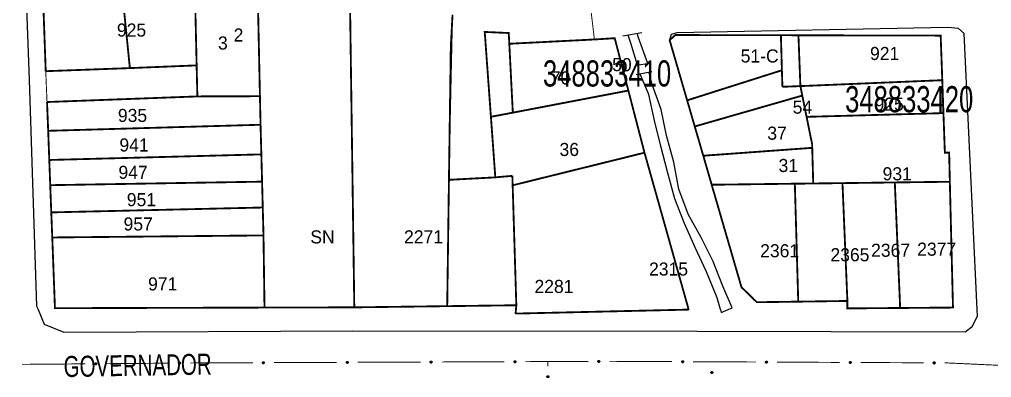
# Model space of a CAD drawing. Extents: x 202481 to 204056, y 4838981 to 4840330.
# Drawn here: x 202910.4 to 203095.9, y 4839884.6 to 4839953 of the extents above; entities that cross this region are included whole.
import ezdxf
from ezdxf.enums import TextEntityAlignment as Align

# ---------------------------------------------------------------- set-up
doc = ezdxf.new("R2010")
doc.units = 0
doc.header["$LTSCALE"] = 1.5
doc.header["$MEASUREMENT"] = 0
for name, color, linetype in [('CD_MALHA_LOTES', 7, 'CONTINUOUS'), ('CD_TXT_QUADRA', 7, 'CONTINUOUS'), ('HD-CURSO-PERENE', 170, 'CONTINUOUS'), ('RU-QUADRA', 210, 'CONTINUOUS'), ('SV-EIXO-RUA-N-PAV', 6, 'CONTINUOUS'), ('SV-EIXO-RUA-PAV', 20, 'CONTINUOUS'), ('SV-ESTIVAS', 7, 'CONTINUOUS'), ('SV-PONTE-BUEIRO', 251, 'CONTINUOUS'), ('SV-RUA-PAVIM', 7, 'CONTINUOUS'), ('SV-TXT-RUA-PAV', 7, 'CONTINUOUS'), ('Th_NmrPort', 1, 'CONTINUOUS')]:
    doc.layers.add(name, color=color, linetype=linetype)
doc.styles.add('ARIAL', font='ARIAL.SHX')

msp = doc.modelspace()

# ---------------------------------------------------------------- linework, layer by layer
at = {"layer": 'CD_MALHA_LOTES', "linetype": 'Continuous', "const_width": 0.35, "flags": 128}
for points in [[(202974.3, 4839897.99), (202973.1, 4839983.19)], [(202956.29, 4839938.32), (202955.81, 4839960.78)], [(202944.21, 4839944.21), (202943.87, 4839959.18)], [(202931.47, 4839943.69), (202930.07, 4839957.58)], [(202914.95, 4839955.84), (202915.41, 4839943.1)], [(202993.05, 4839953.91), (202992.72, 4839947.93), (202992.36, 4839922.35)], [(203000.37, 4839934.39), (202999.19, 4839950.6), (203003.77, 4839950.39), (203003.88, 4839948.34)], [(203003.88, 4839948.34), (203020.12, 4839949.16)], [(203020.12, 4839949.16), (203024, 4839949.4), (203026.6, 4839939.4)], [(203055.71, 4839949.99), (203035.55, 4839950), (203034.48, 4839949.02), (203037.82, 4839937.53)], [(203055.71, 4839949.99), (203059.06, 4839949.95)], [(203055.9, 4839943.28), (203055.71, 4839949.99)], [(203059.06, 4839949.95), (203086.2, 4839949.9), (203086.51, 4839941.38)], [(203059.06, 4839949.95), (203059.43, 4839940.25)], [(203004.55, 4839935.18), (203003.88, 4839948.34)], [(202915.41, 4839943.1), (202931.47, 4839943.69)], [(202931.47, 4839943.69), (202944.21, 4839944.21)], [(202944.21, 4839944.21), (202944.35, 4839938.28)], [(203037.82, 4839937.53), (203055.9, 4839943.28)], [(203056, 4839940.12), (203055.9, 4839943.28)], [(203059.43, 4839940.25), (203086.51, 4839941.38)], [(203086.51, 4839941.38), (203086.73, 4839935.09)], [(203026.6, 4839939.4), (203004.55, 4839935.18)], [(203026.6, 4839939.4), (203029.68, 4839927.53)], [(203059.43, 4839940.25), (203056, 4839940.12)], [(203059.79, 4839938.44), (203059.43, 4839940.25)], [(202944.35, 4839938.28), (202915.66, 4839937.21)], [(202956.29, 4839938.32), (202944.35, 4839938.28)], [(202956.41, 4839932.87), (202956.29, 4839938.32)], [(203037.82, 4839937.53), (203039.27, 4839932.54)], [(203039.27, 4839932.54), (203059.79, 4839938.44)], [(203060.61, 4839934.38), (203059.79, 4839938.44)], [(202915.66, 4839937.21), (202915.88, 4839931.71)], [(203000.37, 4839934.39), (203004.55, 4839935.18)], [(203001.21, 4839922.82), (203000.37, 4839934.39)], [(203060.61, 4839934.38), (203086.73, 4839935.09)], [(203061.69, 4839928.46), (203061.68, 4839929.1), (203060.61, 4839934.38)], [(203086.73, 4839935.09), (203087, 4839927.52), (203087.82, 4839927.53), (203087.95, 4839921.98)], [(202915.88, 4839931.71), (202956.41, 4839932.87)], [(202956.56, 4839927.21), (202956.41, 4839932.87)], [(203040.9, 4839926.95), (203039.27, 4839932.54)], [(202915.88, 4839931.71), (202916.09, 4839926.14)], [(203040.9, 4839926.95), (203061.69, 4839928.46)], [(203061.88, 4839921.65), (203061.69, 4839928.46)], [(202916.09, 4839926.14), (202956.56, 4839927.21)], [(202956.7, 4839922), (202956.56, 4839927.21)], [(203004.52, 4839921.3), (203029.68, 4839927.53)], [(203029.68, 4839927.53), (203038.11, 4839897.56)], [(203042.5, 4839921.41), (203040.9, 4839926.95)], [(202916.09, 4839926.14), (202916.27, 4839921.33)], [(202992.36, 4839922.35), (203001.21, 4839922.82)], [(203004.46, 4839923.11), (203001.21, 4839922.82)], [(203004.52, 4839921.3), (203004.46, 4839923.11)], [(202916.27, 4839921.33), (202956.7, 4839922)], [(202916.27, 4839921.33), (202916.47, 4839916.13)], [(202956.83, 4839917.06), (202956.7, 4839922)], [(202992.03, 4839898.22), (202992.36, 4839922.35)], [(203005.22, 4839898.39), (203004.52, 4839921.3)], [(203042.5, 4839921.41), (203058.37, 4839921.61)], [(203059.02, 4839899.08), (203051.13, 4839898.97), (203048.19, 4839901.83), (203042.5, 4839921.41)], [(203058.37, 4839921.61), (203061.88, 4839921.65)], [(203059.02, 4839899.08), (203058.37, 4839921.61)], [(203067.46, 4839921.72), (203061.88, 4839921.65)], [(203067.46, 4839921.72), (203077.45, 4839921.85)], [(203068.4, 4839899.21), (203067.46, 4839921.72)], [(203077.45, 4839921.85), (203087.95, 4839921.98)], [(203078.47, 4839897.87), (203077.45, 4839921.85)], [(203087.95, 4839921.98), (203088.55, 4839897.95), (203078.47, 4839897.87)], [(202916.47, 4839916.13), (202956.83, 4839917.06)], [(202916.47, 4839916.13), (202916.66, 4839911.34)], [(202956.97, 4839911.73), (202956.83, 4839917.06)], [(202916.66, 4839911.34), (202956.97, 4839911.73)], [(202957.16, 4839897.95), (202956.97, 4839911.73)], [(202916.66, 4839911.34), (202917.17, 4839897.83), (202957.16, 4839897.95)], [(203068.4, 4839899.21), (203059.02, 4839899.08)], [(203078.47, 4839897.87), (203068.4, 4839897.79), (203068.4, 4839899.21)], [(202957.16, 4839897.95), (202974.3, 4839897.99)], [(202992.03, 4839898.22), (202974.3, 4839897.99)], [(203005.22, 4839898.39), (202992.03, 4839898.22)], [(203005.08, 4839896.8), (203005.22, 4839898.39)], [(203038.11, 4839897.56), (203005.08, 4839896.8)]]:
    msp.add_lwpolyline(points, dxfattribs=at)
at = {"layer": 'HD-CURSO-PERENE', "linetype": 'Continuous'}
for points in [[(203028.36, 4839944.28, 3.9), (203027.08, 4839948.47, 4.13), (203026.57, 4839949.97, 4.21)], [(203030.34, 4839944.56, 4.16), (203028.44, 4839949.69, 4.28), (203028.33, 4839950.29, 4.28)], [(203044.18, 4839897.55, 3.95), (203043.56, 4839899.83, 3.95), (203041.5, 4839904.75, 3.92), (203039.32, 4839909.4, 3.91), (203037.3, 4839914.01, 3.92), (203035.47, 4839918.7, 3.93), (203034.1, 4839923.85, 3.89), (203032.82, 4839928.81, 3.84), (203031.6, 4839933.7, 3.85), (203030.5, 4839938.65, 3.86), (203028.84, 4839942.56, 3.9)], [(203046.42, 4839897.88, 3.9), (203044.65, 4839902.02, 3.87), (203042.81, 4839906.76, 3.88), (203040.49, 4839911.31, 3.88), (203038, 4839915.81, 3.89), (203036.25, 4839920.57, 3.89), (203035.29, 4839925.72, 3.89), (203033.91, 4839930.82, 3.91), (203032.88, 4839935.8, 3.98), (203031.11, 4839940.76, 4.11), (203030.54, 4839942.87, 4.17)], [(203044.18, 4839897.55, 3.95), (203044.34, 4839896.99, 4.1)]]:
    msp.add_polyline3d(points, dxfattribs=at)
at = {"layer": 'RU-QUADRA', "linetype": 'Continuous'}
for points in [[(202916.66, 4839911.34, 0.18, 0.18, 0), (202916.47, 4839916.13, 0.18, 0.18, 0), (202916.27, 4839921.33, 0.18, 0.18, 0), (202916.09, 4839926.14, 0.18, 0.18, 0), (202915.88, 4839931.71, 0.18, 0.18, 0), (202915.66, 4839937.21, 0.18, 0.18, 0), (202915.41, 4839943.1, 0.18, 0.18, 0), (202914.95, 4839955.84, 0.18, 0.18, 0)], [(203005.15, 4839897.56, 0.18, 0.18, 0), (203005.08, 4839896.8, 0.18, 0.18, 0), (203038.11, 4839897.55, 0.18, 0.18, 0), (203029.67, 4839927.54, 0.18, 0.18, 0), (203026.6, 4839939.4, 0.18, 0.18, 0), (203024, 4839949.4, 0.18, 0.18, 0), (203020.12, 4839949.16, 0.18, 0.18, 0), (203019.470228, 4839954.638077, 0.18, 0.18, 0)], [(202993.05, 4839953.91, 0.18, 0.18, 0), (202992.36, 4839922.35, 0.18, 0.18, 0), (202992.03, 4839898.22, 0.18, 0.18, 0)]]:
    msp.add_lwpolyline(points, format="xyseb", dxfattribs=at)
at = {"layer": 'RU-QUADRA', "linetype": 'Continuous', "const_width": 0.18, "flags": 128}
msp.add_lwpolyline([(203035.55, 4839950), (203055.71, 4839949.99), (203059.06, 4839949.95), (203086.2, 4839949.9), (203086.51, 4839941.38), (203086.73, 4839935.09), (203087, 4839927.52), (203087.82, 4839927.53), (203087.95, 4839921.98), (203088.55, 4839897.95), (203078.47, 4839897.87), (203068.4, 4839897.79), (203068.4, 4839899.21), (203059.02, 4839899.08), (203051.13, 4839898.97), (203048.19, 4839901.83), (203045.88, 4839909.79), (203042.5, 4839921.41), (203040.9, 4839926.95), (203039.27, 4839932.54), (203037.82, 4839937.53), (203034.48, 4839949.02)], close=True, dxfattribs=at)
for points in [[(202992.03, 4839898.22), (202974.3, 4839897.99), (202957.16, 4839897.95), (202917.17, 4839897.83), (202916.66, 4839911.34)], [(202992.03, 4839898.22), (203005.22, 4839898.39), (203005.15, 4839897.56)]]:
    msp.add_lwpolyline(points, dxfattribs=at)
at = {"layer": 'SV-EIXO-RUA-N-PAV', "const_width": 0.18}
msp.add_lwpolyline([(203011.24, 4839886.755597), (203011.24, 4839887.64)], dxfattribs=at)
at = {"layer": 'SV-EIXO-RUA-N-PAV'}
msp.add_lwpolyline([(203011.129919, 4839884.611916), (203011.094849, 4839884.646006), (203011.071679, 4839884.682476), (203011.061109, 4839884.718456), (203011.060059, 4839884.752686), (203011.062929, 4839884.787826), (203011.073639, 4839884.822616), (203011.094079, 4839884.858596), (203011.128029, 4839884.894016), (203011.166949, 4839884.915296), (203011.201669, 4839884.927546), (203011.237299, 4839884.930696), (203011.271389, 4839884.927336), (203011.307159, 4839884.915016), (203011.343419, 4839884.893946), (203011.378209, 4839884.858946), (203011.400679, 4839884.823036), (203011.409989, 4839884.787966), (203011.412929, 4839884.752126), (203011.409569, 4839884.716286), (203011.398859, 4839884.682196), (203011.377579, 4839884.645726), (203011.342579, 4839884.611846), (203011.307019, 4839884.589026), (203011.272089, 4839884.579226), (203011.236739, 4839884.577126), (203011.201459, 4839884.579576), (203011.166039, 4839884.588886), (203011.129919, 4839884.611916)], close=True, dxfattribs=at)
for points in [[(203011.071679, 4839884.682476), (203011.062929, 4839884.787826)], [(203011.081552, 4839884.666739), (203011.069271, 4839884.796369)], [(203011.094849, 4839884.646006), (203011.073639, 4839884.822616)], [(203011.111571, 4839884.631262), (203011.084281, 4839884.833211)], [(203011.129919, 4839884.611916), (203011.094079, 4839884.858596)], [(203011.149778, 4839884.601242), (203011.112936, 4839884.872782)], [(203011.166039, 4839884.588886), (203011.128029, 4839884.894016)], [(203011.183891, 4839884.588961), (203011.147049, 4839884.900072)], [(203011.201459, 4839884.579576), (203011.166949, 4839884.915296)], [(203011.218004, 4839884.582139), (203011.182526, 4839884.916447)], [(203011.236739, 4839884.577126), (203011.201669, 4839884.927546)], [(203011.254846, 4839884.580774), (203011.222097, 4839884.927363)], [(203011.272089, 4839884.579226), (203011.237299, 4839884.930696)], [(203011.290324, 4839884.587597), (203011.254846, 4839884.925998)], [(203011.307019, 4839884.589026), (203011.271389, 4839884.927336)], [(203011.325801, 4839884.602607), (203011.290324, 4839884.916447)], [(203011.342579, 4839884.611846), (203011.307159, 4839884.915016)], [(203011.35855, 4839884.632626), (203011.325801, 4839884.901437)], [(203011.377579, 4839884.645726), (203011.343419, 4839884.893946)], [(203011.38584, 4839884.669468), (203011.361279, 4839884.868688)], [(203011.398859, 4839884.682196), (203011.378209, 4839884.858946)], [(203011.403579, 4839884.703581), (203011.389934, 4839884.834575)], [(203011.409569, 4839884.716286), (203011.400679, 4839884.823036)]]:
    msp.add_lwpolyline(points, dxfattribs=at)
at = {"layer": 'SV-EIXO-RUA-PAV'}
for points in [[(202956.811643, 4839887.534223), (202956.845597, 4839887.569424), (202956.881977, 4839887.592735), (202956.917916, 4839887.603444), (202956.952142, 4839887.604626), (202956.987293, 4839887.601892), (202957.022124, 4839887.591316), (202957.058183, 4839887.571015), (202957.093733, 4839887.537202), (202957.115164, 4839887.498364), (202957.127547, 4839887.463692), (202957.130835, 4839887.428074), (202957.127607, 4839887.393972), (202957.115425, 4839887.358154), (202957.094495, 4839887.321813), (202957.05963, 4839887.286888), (202957.023807, 4839887.26428), (202956.988773, 4839887.254835), (202956.952945, 4839887.251756), (202956.917092, 4839887.254978), (202956.882961, 4839887.265556), (202956.846409, 4839887.286695), (202956.812394, 4839887.321564), (202956.789437, 4839887.357036), (202956.779502, 4839887.391928), (202956.777266, 4839887.427269), (202956.779579, 4839887.462558), (202956.788752, 4839887.498014), (202956.811643, 4839887.534223)], [(202972.811524, 4839887.596004), (202972.845478, 4839887.631205), (202972.881858, 4839887.654516), (202972.917797, 4839887.665225), (202972.952023, 4839887.666407), (202972.987174, 4839887.663672), (202973.022005, 4839887.653097), (202973.058063, 4839887.632796), (202973.093614, 4839887.598983), (202973.115044, 4839887.560145), (202973.127428, 4839887.525473), (202973.130716, 4839887.489855), (202973.127487, 4839887.455753), (202973.115306, 4839887.419935), (202973.094376, 4839887.383594), (202973.05951, 4839887.348669), (202973.023687, 4839887.326061), (202972.988654, 4839887.316616), (202972.952825, 4839887.313537), (202972.916973, 4839887.316759), (202972.882841, 4839887.327337), (202972.84629, 4839887.348476), (202972.812275, 4839887.383345), (202972.789318, 4839887.418817), (202972.779383, 4839887.453709), (202972.777146, 4839887.48905), (202972.77946, 4839887.524339), (202972.788633, 4839887.559795), (202972.811524, 4839887.596004)], [(202988.811404, 4839887.657785), (202988.845359, 4839887.692986), (202988.881739, 4839887.716297), (202988.917678, 4839887.727005), (202988.951903, 4839887.728188), (202988.987054, 4839887.725453), (202989.021885, 4839887.714878), (202989.057944, 4839887.694577), (202989.093495, 4839887.660764), (202989.114925, 4839887.621926), (202989.127309, 4839887.587254), (202989.130596, 4839887.551636), (202989.127368, 4839887.517534), (202989.115186, 4839887.481716), (202989.094257, 4839887.445375), (202989.059391, 4839887.41045), (202989.023568, 4839887.387842), (202988.988534, 4839887.378397), (202988.952706, 4839887.375318), (202988.916853, 4839887.37854), (202988.882722, 4839887.389118), (202988.84617, 4839887.410257), (202988.812155, 4839887.445126), (202988.789198, 4839887.480598), (202988.779263, 4839887.515489), (202988.777027, 4839887.550831), (202988.779341, 4839887.58612), (202988.788514, 4839887.621576), (202988.811404, 4839887.657785)], [(203004.811285, 4839887.719566), (203004.845239, 4839887.754767), (203004.88162, 4839887.778078), (203004.917558, 4839887.788786), (203004.951784, 4839887.789969), (203004.986935, 4839887.787234), (203005.021766, 4839887.776659), (203005.057825, 4839887.756358), (203005.093376, 4839887.722545), (203005.114806, 4839887.683707), (203005.12719, 4839887.649035), (203005.130477, 4839887.613417), (203005.127249, 4839887.579315), (203005.115067, 4839887.543497), (203005.094137, 4839887.507156), (203005.059272, 4839887.472231), (203005.023449, 4839887.449623), (203004.988415, 4839887.440177), (203004.952587, 4839887.437099), (203004.916734, 4839887.440321), (203004.882603, 4839887.450899), (203004.846051, 4839887.472038), (203004.812036, 4839887.506907), (203004.789079, 4839887.542378), (203004.779144, 4839887.57727), (203004.776908, 4839887.612612), (203004.779221, 4839887.647901), (203004.788395, 4839887.683357), (203004.811285, 4839887.719566)], [(203020.811166, 4839887.781346), (203020.84512, 4839887.816548), (203020.8815, 4839887.839859), (203020.917439, 4839887.850567), (203020.951665, 4839887.85175), (203020.986816, 4839887.849015), (203021.021647, 4839887.83844), (203021.057705, 4839887.818139), (203021.093256, 4839887.784326), (203021.114686, 4839887.745488), (203021.12707, 4839887.710816), (203021.130358, 4839887.675198), (203021.12713, 4839887.641095), (203021.114948, 4839887.605278), (203021.094018, 4839887.568937), (203021.059153, 4839887.534012), (203021.02333, 4839887.511404), (203020.988296, 4839887.501958), (203020.952467, 4839887.49888), (203020.916615, 4839887.502102), (203020.882484, 4839887.51268), (203020.845932, 4839887.533819), (203020.811917, 4839887.568688), (203020.78896, 4839887.604159), (203020.779025, 4839887.639051), (203020.776788, 4839887.674393), (203020.779102, 4839887.709682), (203020.788275, 4839887.745138), (203020.811166, 4839887.781346)], [(203036.811938, 4839887.725949), (203036.846192, 4839887.76086), (203036.882769, 4839887.783859), (203036.918798, 4839887.794261), (203036.953033, 4839887.795151), (203036.988159, 4839887.792117), (203037.022899, 4839887.781245), (203037.058783, 4839887.760637), (203037.094044, 4839887.726522), (203037.115142, 4839887.687503), (203037.12723, 4839887.652726), (203037.130213, 4839887.617082), (203037.126694, 4839887.583008), (203037.114207, 4839887.547296), (203037.092968, 4839887.511134), (203037.057806, 4839887.476508), (203037.021791, 4839887.454206), (203036.986678, 4839887.44506), (203036.950825, 4839887.442287), (203036.915001, 4839887.445815), (203036.880961, 4839887.456684), (203036.844591, 4839887.478134), (203036.810875, 4839887.513292), (203036.788221, 4839887.548958), (203036.778585, 4839887.583933), (203036.77665, 4839887.619293), (203036.779265, 4839887.654561), (203036.78874, 4839887.689937), (203036.811938, 4839887.725949)], [(203052.811764, 4839887.651225), (203052.846017, 4839887.686135), (203052.882595, 4839887.709135), (203052.918624, 4839887.719537), (203052.952859, 4839887.720427), (203052.987985, 4839887.717393), (203053.022724, 4839887.70652), (203053.058608, 4839887.685912), (203053.09387, 4839887.651797), (203053.114968, 4839887.612778), (203053.127055, 4839887.578002), (203053.130039, 4839887.542357), (203053.12652, 4839887.508283), (203053.114033, 4839887.472571), (203053.092794, 4839887.43641), (203053.057631, 4839887.401784), (203053.021617, 4839887.379482), (203052.986504, 4839887.370336), (203052.950651, 4839887.367563), (203052.914827, 4839887.37109), (203052.880787, 4839887.38196), (203052.844417, 4839887.40341), (203052.810701, 4839887.438568), (203052.788047, 4839887.474234), (203052.77841, 4839887.509209), (203052.776475, 4839887.544568), (203052.77909, 4839887.579837), (203052.788565, 4839887.615213), (203052.811764, 4839887.651225)], [(203068.811589, 4839887.576501), (203068.845843, 4839887.611411), (203068.882421, 4839887.63441), (203068.918449, 4839887.644812), (203068.952684, 4839887.645702), (203068.98781, 4839887.642668), (203069.02255, 4839887.631796), (203069.058434, 4839887.611188), (203069.093695, 4839887.577073), (203069.114793, 4839887.538054), (203069.126881, 4839887.503277), (203069.129864, 4839887.467633), (203069.126345, 4839887.433559), (203069.113858, 4839887.397847), (203069.092619, 4839887.361686), (203069.057457, 4839887.32706), (203069.021442, 4839887.304758), (203068.986329, 4839887.295611), (203068.950476, 4839887.292839), (203068.914652, 4839887.296366), (203068.880612, 4839887.307235), (203068.844242, 4839887.328685), (203068.810526, 4839887.363843), (203068.787872, 4839887.399509), (203068.778236, 4839887.434485), (203068.776301, 4839887.469844), (203068.778916, 4839887.505112), (203068.788391, 4839887.540488), (203068.811589, 4839887.576501)], [(202924.811938, 4839887.322779), (202924.845742, 4839887.358125), (202924.882022, 4839887.381591), (202924.917915, 4839887.392453), (202924.952135, 4839887.393782), (202924.987297, 4839887.391198), (202925.022173, 4839887.380771), (202925.058318, 4839887.360624), (202925.094013, 4839887.326964), (202925.115609, 4839887.288218), (202925.128141, 4839887.253599), (202925.131581, 4839887.217996), (202925.128498, 4839887.183879), (202925.11647, 4839887.14801), (202925.095695, 4839887.11158), (202925.06098, 4839887.076507), (202925.025254, 4839887.053745), (202924.99026, 4839887.04415), (202924.954446, 4839887.040919), (202924.918579, 4839887.043987), (202924.884403, 4839887.054419), (202924.847762, 4839887.075402), (202924.813598, 4839887.110125), (202924.790489, 4839887.145499), (202924.780406, 4839887.180348), (202924.778018, 4839887.215679), (202924.780181, 4839887.250978), (202924.789203, 4839887.286473), (202924.811938, 4839887.322779)], [(202940.811409, 4839887.452932), (202940.845212, 4839887.488278), (202940.881493, 4839887.511744), (202940.917385, 4839887.522606), (202940.951606, 4839887.523935), (202940.986768, 4839887.52135), (202941.021644, 4839887.510924), (202941.057789, 4839887.490777), (202941.093484, 4839887.457116), (202941.11508, 4839887.418371), (202941.127612, 4839887.383752), (202941.131052, 4839887.348148), (202941.127969, 4839887.314032), (202941.11594, 4839887.278163), (202941.095166, 4839887.241733), (202941.06045, 4839887.206659), (202941.024724, 4839887.183898), (202940.989731, 4839887.174303), (202940.953916, 4839887.171072), (202940.91805, 4839887.17414), (202940.883874, 4839887.184572), (202940.847232, 4839887.205555), (202940.813069, 4839887.240278), (202940.78996, 4839887.275651), (202940.779876, 4839887.310501), (202940.777489, 4839887.345832), (202940.779652, 4839887.381131), (202940.788673, 4839887.416626), (202940.811409, 4839887.452932)], [(203042.415818, 4839885.400521), (203042.379737, 4839885.43354), (203042.35548, 4839885.469296), (203042.343831, 4839885.504941), (203042.341751, 4839885.539124), (203042.343562, 4839885.574335), (203042.35322, 4839885.609431), (203042.372567, 4839885.64601), (203042.405435, 4839885.682436), (203042.443697, 4839885.704878), (203042.478033, 4839885.718168), (203042.513552, 4839885.722389), (203042.547727, 4839885.720057), (203042.583852, 4839885.70882), (203042.62073, 4839885.688851), (203042.656558, 4839885.654914), (203042.680099, 4839885.619697), (203042.69046, 4839885.584923), (203042.694478, 4839885.549188), (203042.692199, 4839885.513263), (203042.68252, 4839885.478866), (203042.662348, 4839885.441772), (203042.628383, 4839885.406854), (203042.593527, 4839885.382973), (203042.558907, 4839885.372126), (203042.523637, 4839885.368963), (203042.488299, 4839885.37035), (203042.452615, 4839885.378589), (203042.415818, 4839885.400521)], [(203084.811415, 4839887.501776), (203084.845668, 4839887.536687), (203084.882246, 4839887.559686), (203084.918275, 4839887.570088), (203084.95251, 4839887.570978), (203084.987636, 4839887.567944), (203085.022375, 4839887.557072), (203085.058259, 4839887.536464), (203085.093521, 4839887.502349), (203085.114619, 4839887.46333), (203085.126706, 4839887.428553), (203085.12969, 4839887.392909), (203085.126171, 4839887.358835), (203085.113684, 4839887.323123), (203085.092445, 4839887.286961), (203085.057283, 4839887.252335), (203085.021268, 4839887.230033), (203084.986155, 4839887.220887), (203084.950302, 4839887.218114), (203084.914478, 4839887.221642), (203084.880438, 4839887.232511), (203084.844068, 4839887.253961), (203084.810352, 4839887.289119), (203084.787698, 4839887.324785), (203084.778061, 4839887.35976), (203084.776126, 4839887.39512), (203084.778741, 4839887.430388), (203084.788216, 4839887.465764), (203084.811415, 4839887.501776)]]:
    msp.add_lwpolyline(points, close=True, dxfattribs=at)
for points in [[(202956.830917, 4839887.552646), (202957.032759, 4839887.580716)], [(202956.845597, 4839887.569424), (202957.022124, 4839887.591316)], [(202956.866278, 4839887.582802), (202956.99586, 4839887.595583)], [(202956.881977, 4839887.592735), (202956.987293, 4839887.601892)], [(202972.788633, 4839887.559795), (202973.093614, 4839887.598983)], [(202972.788777, 4839887.541944), (202973.099744, 4839887.579987)], [(202972.800926, 4839887.576104), (202973.072322, 4839887.613995)], [(202972.811524, 4839887.596004), (202973.058063, 4839887.632796)], [(202972.830798, 4839887.614427), (202973.03264, 4839887.642497)], [(202972.845478, 4839887.631205), (202973.022005, 4839887.653097)], [(202972.866159, 4839887.644583), (202972.99574, 4839887.657364)], [(202972.881858, 4839887.654516), (202972.987174, 4839887.663672)], [(202988.777027, 4839887.550831), (202989.127309, 4839887.587254)], [(202988.779341, 4839887.58612), (202989.114925, 4839887.621926)], [(202988.781967, 4839887.569586), (202989.116136, 4839887.606354)], [(202988.788514, 4839887.621576), (202989.093495, 4839887.660764)], [(202988.788658, 4839887.603725), (202989.099624, 4839887.641768)], [(202988.800807, 4839887.637885), (202989.072202, 4839887.675776)], [(202988.811404, 4839887.657785), (202989.057944, 4839887.694577)], [(202988.830678, 4839887.676208), (202989.032521, 4839887.704278)], [(202988.845359, 4839887.692986), (202989.021885, 4839887.714878)], [(202988.86604, 4839887.706364), (202988.995621, 4839887.719145)], [(202988.881739, 4839887.716297), (202988.987054, 4839887.725453)], [(203004.776908, 4839887.612612), (203005.12719, 4839887.649035)], [(203004.779144, 4839887.57727), (203005.130477, 4839887.613417)], [(203004.779221, 4839887.647901), (203005.114806, 4839887.683707)], [(203004.780625, 4839887.59452), (203005.127085, 4839887.628606)], [(203004.781848, 4839887.631367), (203005.116016, 4839887.668135)], [(203004.787585, 4839887.559069), (203005.125847, 4839887.595853)], [(203004.788395, 4839887.683357), (203005.093376, 4839887.722545)], [(203004.788539, 4839887.665506), (203005.099505, 4839887.703549)], [(203004.789079, 4839887.542378), (203005.127249, 4839887.579315)], [(203004.800687, 4839887.699666), (203005.072083, 4839887.737557)], [(203004.811285, 4839887.719566), (203005.057825, 4839887.756358)], [(203004.830559, 4839887.737988), (203005.032402, 4839887.766058)], [(203004.845239, 4839887.754767), (203005.021766, 4839887.776659)], [(203004.865921, 4839887.768145), (203004.995502, 4839887.780926)], [(203004.88162, 4839887.778078), (203004.986935, 4839887.787234)], [(203020.776788, 4839887.674393), (203021.12707, 4839887.710816)], [(203020.779025, 4839887.639051), (203021.130358, 4839887.675198)], [(203020.779102, 4839887.709682), (203021.114686, 4839887.745488)], [(203020.780506, 4839887.656301), (203021.126966, 4839887.690387)], [(203020.781728, 4839887.693148), (203021.115897, 4839887.729916)], [(203020.787466, 4839887.62085), (203021.125728, 4839887.657634)], [(203020.788275, 4839887.745138), (203021.093256, 4839887.784326)], [(203020.788419, 4839887.727287), (203021.099386, 4839887.76533)], [(203020.78896, 4839887.604159), (203021.12713, 4839887.641095)], [(203020.800568, 4839887.761447), (203021.071964, 4839887.799337)], [(203020.802612, 4839887.58543), (203021.116313, 4839887.622119)], [(203020.811166, 4839887.781346), (203021.057705, 4839887.818139)], [(203020.811917, 4839887.568688), (203021.114948, 4839887.605278)], [(203020.83044, 4839887.799769), (203021.032282, 4839887.827839)], [(203020.832758, 4839887.552798), (203021.101441, 4839887.586584)], [(203020.84512, 4839887.816548), (203021.021647, 4839887.83844)], [(203020.865801, 4839887.829926), (203020.995383, 4839887.842707)], [(203020.8815, 4839887.839859), (203020.986816, 4839887.849015)], [(203036.77665, 4839887.619293), (203037.12723, 4839887.652726)], [(203036.778585, 4839887.583933), (203037.130213, 4839887.617082)], [(203036.779265, 4839887.654561), (203037.115142, 4839887.687503)], [(203036.780213, 4839887.601169), (203037.126951, 4839887.632299)], [(203036.78175, 4839887.638005), (203037.11622, 4839887.671921)], [(203036.78687, 4839887.56566), (203037.125433, 4839887.599557)], [(203036.788221, 4839887.548958), (203037.126694, 4839887.583008)], [(203036.788732, 4839887.672086), (203037.100011, 4839887.707474)], [(203036.78874, 4839887.689937), (203037.094044, 4839887.726522)], [(203036.801171, 4839887.706141), (203037.07288, 4839887.741714)], [(203036.811938, 4839887.725949), (203037.058783, 4839887.760637)], [(203036.831369, 4839887.744207), (203037.033444, 4839887.770554)], [(203036.846192, 4839887.76086), (203037.022899, 4839887.781245)], [(203036.866986, 4839887.77406), (203036.996672, 4839887.785736)], [(203036.882769, 4839887.783859), (203036.988159, 4839887.792117)], [(203052.776475, 4839887.544568), (203053.127055, 4839887.578002)], [(203052.77909, 4839887.579837), (203053.114968, 4839887.612778)], [(203052.781575, 4839887.56328), (203053.116045, 4839887.597196)], [(203052.788557, 4839887.597361), (203053.099837, 4839887.63275)], [(203052.788565, 4839887.615213), (203053.09387, 4839887.651797)], [(203052.800997, 4839887.631417), (203053.072706, 4839887.66699)], [(203052.811764, 4839887.651225), (203053.058608, 4839887.685912)], [(203052.831194, 4839887.669483), (203053.033269, 4839887.69583)], [(203052.846017, 4839887.686135), (203053.022724, 4839887.70652)], [(203052.866812, 4839887.699336), (203052.996497, 4839887.711011)], [(203052.882595, 4839887.709135), (203052.987985, 4839887.717393)], [(203068.788391, 4839887.540488), (203069.093695, 4839887.577073)], [(203068.800822, 4839887.556692), (203069.072531, 4839887.592266)], [(203068.811589, 4839887.576501), (203069.058434, 4839887.611188)], [(203068.83102, 4839887.594758), (203069.033095, 4839887.621105)], [(203068.845843, 4839887.611411), (203069.02255, 4839887.631796)], [(203068.866637, 4839887.624612), (203068.996323, 4839887.636287)], [(203068.882421, 4839887.63441), (203068.98781, 4839887.642668)], [(202924.778018, 4839887.215679), (202925.128141, 4839887.253599)], [(202924.780181, 4839887.250978), (202925.115609, 4839887.288218)], [(202924.780406, 4839887.180348), (202925.131581, 4839887.217996)], [(202924.781813, 4839887.197603), (202925.128124, 4839887.23317)], [(202924.782878, 4839887.234455), (202925.116886, 4839887.272651)], [(202924.788924, 4839887.162182), (202925.127026, 4839887.200411)], [(202924.789203, 4839887.286473), (202925.094013, 4839887.326964)], [(202924.789423, 4839887.268623), (202925.100224, 4839887.307994)], [(202924.790489, 4839887.145499), (202925.128498, 4839887.183879)], [(202924.801426, 4839887.302834), (202925.072657, 4839887.341884)], [(202924.804222, 4839887.126828), (202925.117763, 4839887.164857)], [(202924.811938, 4839887.322779), (202925.058318, 4839887.360624)], [(202924.813598, 4839887.110125), (202925.11647, 4839887.14801)], [(202924.831133, 4839887.341284), (202925.032854, 4839887.370216)], [(202924.834507, 4839887.094325), (202925.103043, 4839887.129259)], [(202924.845742, 4839887.358125), (202925.022173, 4839887.380771)], [(202924.847762, 4839887.075402), (202925.095695, 4839887.11158)], [(202924.866366, 4839887.371591), (202924.995891, 4839887.384926)], [(202924.87157, 4839887.067335), (202925.070584, 4839887.093516)], [(202924.882022, 4839887.381591), (202924.987297, 4839887.391198)], [(202924.884403, 4839887.054419), (202925.06098, 4839887.076507)], [(202924.905826, 4839887.049874), (202925.036705, 4839887.064584)], [(202924.918579, 4839887.043987), (202925.025254, 4839887.053745)], [(202940.777489, 4839887.345832), (202941.127612, 4839887.383752)], [(202940.779652, 4839887.381131), (202941.11508, 4839887.418371)], [(202940.779876, 4839887.310501), (202941.131052, 4839887.348148)], [(202940.781284, 4839887.327756), (202941.127595, 4839887.363323)], [(202940.782349, 4839887.364608), (202941.116357, 4839887.402804)], [(202940.788395, 4839887.292335), (202941.126497, 4839887.330564)], [(202940.788673, 4839887.416626), (202941.093484, 4839887.457116)], [(202940.788893, 4839887.398775), (202941.099695, 4839887.438147)], [(202940.78996, 4839887.275651), (202941.127969, 4839887.314032)], [(202940.800896, 4839887.432987), (202941.072128, 4839887.472037)], [(202940.803693, 4839887.256981), (202941.117234, 4839887.29501)], [(202940.811409, 4839887.452932), (202941.057789, 4839887.490777)], [(202940.813069, 4839887.240278), (202941.11594, 4839887.278163)], [(202940.830604, 4839887.471437), (202941.032325, 4839887.500369)], [(202940.833978, 4839887.224478), (202941.102513, 4839887.259412)], [(202940.845212, 4839887.488278), (202941.021644, 4839887.510924)], [(202940.847232, 4839887.205555), (202941.095166, 4839887.241733)], [(202940.865836, 4839887.501744), (202940.995362, 4839887.515079)], [(202940.87104, 4839887.197488), (202941.070054, 4839887.223669)], [(202940.881493, 4839887.511744), (202940.986768, 4839887.52135)], [(202940.883874, 4839887.184572), (202941.06045, 4839887.206659)], [(202940.905297, 4839887.180027), (202941.036175, 4839887.194737)], [(202940.91805, 4839887.17414), (202941.024724, 4839887.183898)], [(202956.777266, 4839887.427269), (202957.127547, 4839887.463692)], [(202956.779502, 4839887.391928), (202957.130835, 4839887.428074)], [(202956.779579, 4839887.462558), (202957.115164, 4839887.498364)], [(202956.780983, 4839887.409177), (202957.127443, 4839887.443264)], [(202956.782206, 4839887.446024), (202957.116374, 4839887.482792)], [(202956.787943, 4839887.373726), (202957.126205, 4839887.41051)], [(202956.788752, 4839887.498014), (202957.093733, 4839887.537202)], [(202956.788896, 4839887.480163), (202957.099863, 4839887.518206)], [(202956.789437, 4839887.357036), (202957.127607, 4839887.393972)], [(202956.801045, 4839887.514323), (202957.072441, 4839887.552214)], [(202956.803089, 4839887.338307), (202957.11679, 4839887.374996)], [(202956.811643, 4839887.534223), (202957.058183, 4839887.571015)], [(202956.812394, 4839887.321564), (202957.115425, 4839887.358154)], [(202956.833235, 4839887.305674), (202957.101918, 4839887.33946)], [(202956.846409, 4839887.286695), (202957.094495, 4839887.321813)], [(202956.870182, 4839887.278526), (202957.069306, 4839887.303857)], [(202956.882961, 4839887.265556), (202957.05963, 4839887.286888)], [(202956.904364, 4839887.260919), (202957.035304, 4839887.27507)], [(202956.917092, 4839887.254978), (202957.023807, 4839887.26428)], [(202972.777146, 4839887.48905), (202973.127428, 4839887.525473)], [(202972.779383, 4839887.453709), (202973.130716, 4839887.489855)], [(202972.77946, 4839887.524339), (202973.115044, 4839887.560145)], [(202972.780864, 4839887.470958), (202973.127324, 4839887.505044)], [(202972.782086, 4839887.507805), (202973.116255, 4839887.544573)], [(202972.787824, 4839887.435507), (202973.126086, 4839887.472291)], [(202972.789318, 4839887.418817), (202973.127487, 4839887.455753)], [(202972.80297, 4839887.400088), (202973.116671, 4839887.436777)], [(202972.812275, 4839887.383345), (202973.115306, 4839887.419935)], [(202972.833116, 4839887.367455), (202973.101798, 4839887.401241)], [(202972.84629, 4839887.348476), (202973.094376, 4839887.383594)], [(202972.870063, 4839887.340307), (202973.069187, 4839887.365638)], [(202972.882841, 4839887.327337), (202973.05951, 4839887.348669)], [(202972.904244, 4839887.3227), (202973.035185, 4839887.336851)], [(202972.916973, 4839887.316759), (202973.023687, 4839887.326061)], [(202988.779263, 4839887.515489), (202989.130596, 4839887.551636)], [(202988.780745, 4839887.532739), (202989.127204, 4839887.566825)], [(202988.787704, 4839887.497288), (202989.125966, 4839887.534072)], [(202988.789198, 4839887.480598), (202989.127368, 4839887.517534)], [(202988.802851, 4839887.461868), (202989.116552, 4839887.498558)], [(202988.812155, 4839887.445126), (202989.115186, 4839887.481716)], [(202988.832997, 4839887.429236), (202989.101679, 4839887.463022)], [(202988.84617, 4839887.410257), (202989.094257, 4839887.445375)], [(202988.869944, 4839887.402088), (202989.069068, 4839887.427419)], [(202988.882722, 4839887.389118), (202989.059391, 4839887.41045)], [(202988.904125, 4839887.384481), (202989.035066, 4839887.398632)], [(202988.916853, 4839887.37854), (202989.023568, 4839887.387842)], [(203004.802732, 4839887.523649), (203005.116432, 4839887.560339)], [(203004.812036, 4839887.506907), (203005.115067, 4839887.543497)], [(203004.832877, 4839887.491017), (203005.10156, 4839887.524803)], [(203004.846051, 4839887.472038), (203005.094137, 4839887.507156)], [(203004.869825, 4839887.463869), (203005.068949, 4839887.489199)], [(203004.882603, 4839887.450899), (203005.059272, 4839887.472231)], [(203004.904006, 4839887.446262), (203005.034946, 4839887.460413)], [(203004.916734, 4839887.440321), (203005.023449, 4839887.449623)], [(203020.845932, 4839887.533819), (203021.094018, 4839887.568937)], [(203020.869705, 4839887.52565), (203021.068829, 4839887.55098)], [(203020.882484, 4839887.51268), (203021.059153, 4839887.534012)], [(203020.903887, 4839887.508043), (203021.034827, 4839887.522194)], [(203020.916615, 4839887.502102), (203021.02333, 4839887.511404)], [(203036.801714, 4839887.530113), (203037.115716, 4839887.564125)], [(203036.810875, 4839887.513292), (203037.114207, 4839887.547296)], [(203036.83158, 4839887.497225), (203037.100541, 4839887.528717)], [(203036.844591, 4839887.478134), (203037.092968, 4839887.511134)], [(203036.868294, 4839887.469762), (203037.067627, 4839887.493393)], [(203036.880961, 4839887.456684), (203037.057806, 4839887.476508)], [(203036.902324, 4839887.451865), (203037.033381, 4839887.464898)], [(203036.915001, 4839887.445815), (203037.021791, 4839887.454206)], [(203042.558907, 4839885.372126), (203042.513552, 4839885.722389)], [(203052.77841, 4839887.509209), (203053.130039, 4839887.542357)], [(203052.780039, 4839887.526445), (203053.126776, 4839887.557575)], [(203052.786695, 4839887.490936), (203053.125259, 4839887.524833)], [(203052.788047, 4839887.474234), (203053.12652, 4839887.508283)], [(203052.801539, 4839887.455389), (203053.115542, 4839887.4894)], [(203052.810701, 4839887.438568), (203053.114033, 4839887.472571)], [(203052.831406, 4839887.4225), (203053.100366, 4839887.453993)], [(203052.844417, 4839887.40341), (203053.092794, 4839887.43641)], [(203052.86812, 4839887.395038), (203053.067453, 4839887.418669)], [(203052.880787, 4839887.38196), (203053.057631, 4839887.401784)], [(203052.90215, 4839887.37714), (203053.033206, 4839887.390174)], [(203052.914827, 4839887.37109), (203053.021617, 4839887.379482)], [(203068.776301, 4839887.469844), (203069.126881, 4839887.503277)], [(203068.778236, 4839887.434485), (203069.129864, 4839887.467633)], [(203068.778916, 4839887.505112), (203069.114793, 4839887.538054)], [(203068.779864, 4839887.451721), (203069.126602, 4839887.48285)], [(203068.781401, 4839887.488556), (203069.115871, 4839887.522472)], [(203068.786521, 4839887.416212), (203069.125084, 4839887.450109)], [(203068.787872, 4839887.399509), (203069.126345, 4839887.433559)], [(203068.788383, 4839887.522637), (203069.099662, 4839887.558026)], [(203068.801365, 4839887.380664), (203069.115367, 4839887.414676)], [(203068.810526, 4839887.363843), (203069.113858, 4839887.397847)], [(203068.831231, 4839887.347776), (203069.100192, 4839887.379269)], [(203068.844242, 4839887.328685), (203069.092619, 4839887.361686)], [(203068.867945, 4839887.320314), (203069.067278, 4839887.343945)], [(203068.880612, 4839887.307235), (203069.057457, 4839887.32706)], [(203068.901975, 4839887.302416), (203069.033032, 4839887.315449)], [(203068.914652, 4839887.296366), (203069.021442, 4839887.304758)], [(203084.776126, 4839887.39512), (203085.126706, 4839887.428553)], [(203084.778061, 4839887.35976), (203085.12969, 4839887.392909)], [(203084.778741, 4839887.430388), (203085.114619, 4839887.46333)], [(203084.77969, 4839887.376996), (203085.126427, 4839887.408126)], [(203084.781226, 4839887.413832), (203085.115696, 4839887.447748)], [(203084.786346, 4839887.341487), (203085.12491, 4839887.375384)], [(203084.787698, 4839887.324785), (203085.126171, 4839887.358835)], [(203084.788208, 4839887.447913), (203085.099488, 4839887.483301)], [(203084.788216, 4839887.465764), (203085.093521, 4839887.502349)], [(203084.800648, 4839887.481968), (203085.072357, 4839887.517542)], [(203084.80119, 4839887.30594), (203085.115193, 4839887.339952)], [(203084.810352, 4839887.289119), (203085.113684, 4839887.323123)], [(203084.811415, 4839887.501776), (203085.058259, 4839887.536464)], [(203084.830846, 4839887.520034), (203085.03292, 4839887.546381)], [(203084.831057, 4839887.273052), (203085.100017, 4839887.304545)], [(203084.844068, 4839887.253961), (203085.092445, 4839887.286961)], [(203084.845668, 4839887.536687), (203085.022375, 4839887.557072)], [(203084.866463, 4839887.549887), (203084.996148, 4839887.561563)], [(203084.867771, 4839887.24559), (203085.067104, 4839887.26922)], [(203084.880438, 4839887.232511), (203085.057283, 4839887.252335)], [(203084.882246, 4839887.559686), (203084.987636, 4839887.567944)], [(203084.901801, 4839887.227692), (203085.032857, 4839887.240725)], [(203084.914478, 4839887.221642), (203085.021268, 4839887.230033)], [(203042.35548, 4839885.469296), (203042.343562, 4839885.574335)], [(203042.365821, 4839885.453863), (203042.349643, 4839885.583064)], [(203042.379737, 4839885.43354), (203042.35322, 4839885.609431)], [(203042.396895, 4839885.419305), (203042.363537, 4839885.620341)], [(203042.415818, 4839885.400521), (203042.372567, 4839885.64601)], [(203042.435988, 4839885.39045), (203042.390988, 4839885.660757)], [(203042.452615, 4839885.378589), (203042.405435, 4839885.682436)], [(203042.470456, 4839885.379201), (203042.424264, 4839885.689062)], [(203042.488299, 4839885.37035), (203042.443697, 4839885.704878)], [(203042.504759, 4839885.373409), (203042.459232, 4839885.706497)], [(203042.523637, 4839885.368963), (203042.478033, 4839885.718168)], [(203042.541625, 4839885.373154), (203042.498457, 4839885.7186)], [(203042.576881, 4839885.381042), (203042.531232, 4839885.718222)], [(203042.593527, 4839885.382973), (203042.547727, 4839885.720057)], [(203042.611891, 4839885.397113), (203042.566981, 4839885.709743)], [(203042.628383, 4839885.406854), (203042.583852, 4839885.70882)], [(203042.643721, 4839885.428105), (203042.602894, 4839885.695808)], [(203042.662348, 4839885.441772), (203042.62073, 4839885.688851)], [(203042.66989, 4839885.465752), (203042.639342, 4839885.664142)], [(203042.68252, 4839885.478866), (203042.656558, 4839885.654914)], [(203042.686593, 4839885.500384), (203042.669011, 4839885.630907)], [(203042.692199, 4839885.513263), (203042.680099, 4839885.619697)]]:
    msp.add_lwpolyline(points, dxfattribs=at)
at = {"layer": 'SV-EIXO-RUA-PAV', "const_width": 0.18}
for points in [[(202974.955613, 4839887.494201), (202986.955524, 4839887.540537)], [(202990.955494, 4839887.555982), (203002.955404, 4839887.602318)], [(203006.955375, 4839887.617763), (203018.955285, 4839887.664099)], [(203022.955255, 4839887.679544), (203023.08, 4839887.68)], [(203023.08, 4839887.68), (203034.955125, 4839887.624539)], [(203038.955081, 4839887.605858), (203050.95495, 4839887.549815)], [(203042.461309, 4839887.546544), (203042.46, 4839887.59)], [(203054.954907, 4839887.531134), (203066.954776, 4839887.475091)], [(202910.956972, 4839887.099987), (202922.956575, 4839887.197602)], [(202926.956443, 4839887.23014), (202938.956046, 4839887.327755)], [(202942.955914, 4839887.360293), (202944.955848, 4839887.376562)], [(202944.955848, 4839887.376562), (202945.38, 4839887.38)], [(202945.38, 4839887.38), (202954.955762, 4839887.416975)], [(202958.955732, 4839887.43242), (202970.955643, 4839887.478756)], [(203070.954732, 4839887.45641), (203082.954601, 4839887.400366)], [(203086.954558, 4839887.381685), (203087.32, 4839887.38)], [(203087.32, 4839887.38), (203098.942354, 4839886.847343)]]:
    msp.add_lwpolyline(points, dxfattribs=at)
at = {"layer": 'SV-ESTIVAS', "linetype": 'Continuous'}
for points in [[(203029.14, 4839950.44, 4.46), (203025.55, 4839949.78, 4.46)], [(203028.06, 4839944.24, 4.45), (203030.71, 4839944.61, 4.45)], [(203031.05, 4839942.96, 4.46), (203028.1, 4839942.42, 4.46)]]:
    msp.add_polyline3d(points, dxfattribs=at)
at = {"layer": 'SV-PONTE-BUEIRO', "linetype": 'Continuous'}
for points in [[(203044.34, 4839896.99, 4.1), (203045.63, 4839897.55, 4.1)], [(203045.63, 4839897.55, 4.1), (203046.42, 4839897.88, 3.9)]]:
    msp.add_polyline3d(points, dxfattribs=at)
at = {"layer": 'SV-RUA-PAVIM', "linetype": 'Continuous'}
for points in [[(202909.1, 4840023.15, 5.14), (202909.3, 4840020.73, 5.14), (202912.28, 4839941.43, 5.54), (202913.67, 4839898.19, 5.62), (202913.95, 4839897.55, 5.63)], [(203093.19, 4839897.55, 5.05), (203090.68, 4839950.31, 5.05), (203089.62, 4839951.25, 5.05), (203087.54, 4839951.45, 5.05), (203035.82, 4839950.41, 4.88), (203034.75, 4839950.1, 4.86), (203034.48, 4839949.02, 4.87)], [(202913.95, 4839897.55, 5.63), (202915.11, 4839894.79, 5.63), (202918.85, 4839893.22, 5.64), (202974.05, 4839893.5, 5.03), (203039.76, 4839893.46, 4.82), (203090.9, 4839893.33, 4.87), (203092.21, 4839894.34, 4.88), (203093.25, 4839896.28, 4.88), (203093.19, 4839897.55, 5.05)]]:
    msp.add_polyline3d(points, dxfattribs=at)

# ---------------------------------------------------------------- texts
at = {"layer": 'CD_TXT_QUADRA', "style": 'ARIAL', "width": 0.7}
for s, p in [('348833410', (203010.3, 4839940.17)), ('348833420', (203067.96, 4839935.25))]:
    msp.add_text(s, height=5, dxfattribs=at).set_placement(p)
at = {"layer": 'SV-TXT-RUA-PAV', "style": 'ARIAL', "width": 0.7}
msp.add_text('GOVERNADOR', height=4, rotation=1, dxfattribs=at).set_placement((202918.86062, 4839884.67375))
at = {"layer": 'Th_NmrPort', "color": 1}
for s, p in [('925', (202929.003333, 4839950.96)), ('2', (202951.270386, 4839950.009101)), ('3', (202948.283333, 4839948.49)), ('51-C', (203048.036042, 4839946.007858)), ('921', (203072.72, 4839946.48)), ('50', (203023.506667, 4839944.36)), ('70', (203011.796667, 4839941.82)), ('925', (203073.58, 4839936.8)), ('935', (202929.186667, 4839934.65)), ('54', (203057.963044, 4839936.229884)), ('37', (203053.120345, 4839931.263933)), ('941', (202929.476667, 4839929)), ('36', (203013.463333, 4839928.15)), ('947', (202929.293333, 4839923.78)), ('31', (203055.261762, 4839925.089694)), ('931', (203075.12, 4839923.5)), ('951', (202930.883333, 4839918.56)), ('957', (202930.27, 4839913.92)), ('SN', (202965.906946, 4839911.450999)), ('2271', (202983.795633, 4839911.4563)), ('2361', (203051.756342, 4839908.806692)), ('2367', (203072.926342, 4839908.896692)), ('2377', (203081.717045, 4839909.102953, 13.18)), ('2365', (203065.166342, 4839908.036692)), ('2315', (203030.55, 4839905.31)), ('971', (202934.943333, 4839902.47)), ('2281', (203008.69, 4839901.99))]:
    msp.add_text(s, height=2.5, dxfattribs=at).set_placement(p, align=Align.MIDDLE_LEFT)

doc.saveas('drawing.dxf')
